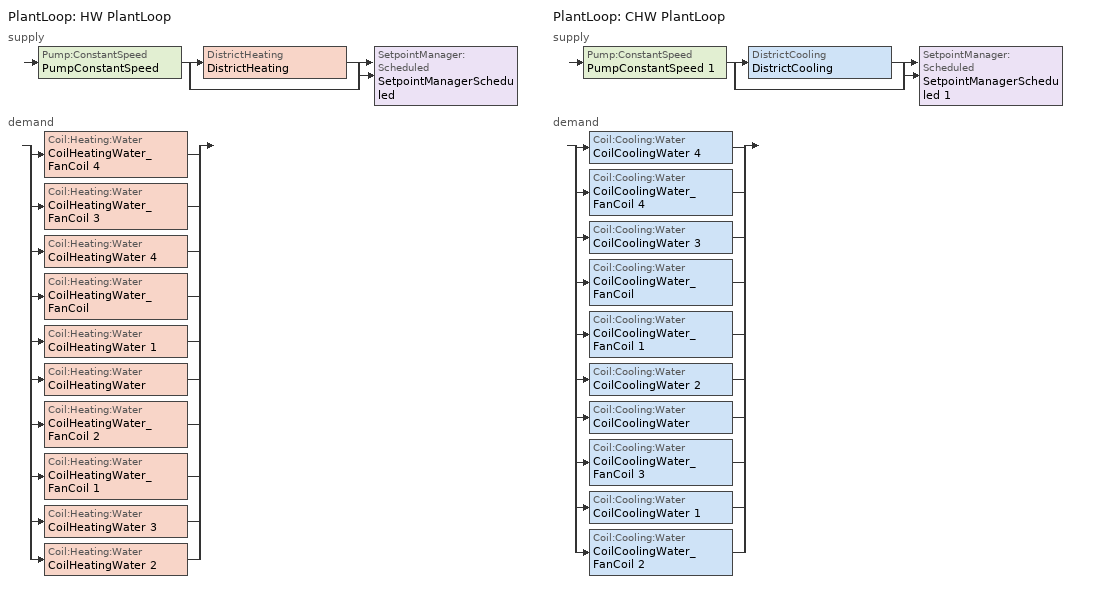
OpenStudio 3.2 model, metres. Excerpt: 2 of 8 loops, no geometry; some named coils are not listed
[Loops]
PlantLoop 'HW PlantLoop'
 supply: Pump:ConstantSpeed 'PumpConstantSpeed' > split
  | DistrictHeating 'DistrictHeating'
  | bypass
  join > SetpointManager:Scheduled 'SetpointManagerScheduled'
 demand: split
  | Coil:Heating:Water 'CoilHeatingWater_FanCoil 4'
  | Coil:Heating:Water 'CoilHeatingWater_FanCoil 3'
  | Coil:Heating:Water 'CoilHeatingWater 4'
  | Coil:Heating:Water 'CoilHeatingWater_FanCoil'
  | Coil:Heating:Water 'CoilHeatingWater 1'
  | Coil:Heating:Water 'CoilHeatingWater'
  | Coil:Heating:Water 'CoilHeatingWater_FanCoil 2'
  | Coil:Heating:Water 'CoilHeatingWater_FanCoil 1'
  | Coil:Heating:Water 'CoilHeatingWater 3'
  | Coil:Heating:Water 'CoilHeatingWater 2'
PlantLoop 'CHW PlantLoop'
 supply: Pump:ConstantSpeed 'PumpConstantSpeed 1' > split
  | DistrictCooling 'DistrictCooling'
  | bypass
  join > SetpointManager:Scheduled 'SetpointManagerScheduled 1'
 demand: split
  | Coil:Cooling:Water 'CoilCoolingWater 4'
  | Coil:Cooling:Water 'CoilCoolingWater_FanCoil 4'
  | Coil:Cooling:Water 'CoilCoolingWater 3'
  | Coil:Cooling:Water 'CoilCoolingWater_FanCoil'
  | Coil:Cooling:Water 'CoilCoolingWater_FanCoil 1'
  | Coil:Cooling:Water 'CoilCoolingWater 2'
  | Coil:Cooling:Water 'CoilCoolingWater'
  | Coil:Cooling:Water 'CoilCoolingWater_FanCoil 3'
  | Coil:Cooling:Water 'CoilCoolingWater 1'
  | Coil:Cooling:Water 'CoilCoolingWater_FanCoil 2'
[PlantLoop] Glycol Concentration=0; Plant Loop Volume {m3}=Autocalculate; Load Distribution Scheme=Optimal
HW PlantLoop; CHW PlantLoop
[Sizing:Plant] Sizing Option=NonCoincident; Zone Timesteps in Averaging Window=1; Coincident Sizing Factor Mode=None
Name | Loop Type | Design Loop Exit Temperature {C} | Loop Design Temperature Difference {deltaC}
HW PlantLoop | Heating | 50 | 10
CHW PlantLoop | Cooling | 7 | 6
[SetpointManager:Scheduled] Control Variable=Temperature
Name | Schedule
SetpointManagerScheduled | Schedule Constant 1
SetpointManagerScheduled 1 | Schedule Constant 2
[Pump:ConstantSpeed] Rated Flow Rate {m3/s}=autosize; Rated Power Consumption {W}=autosize; Motor Efficiency=0.855; Fraction of Motor Inefficiencies to Fluid Stream=0; Pump Control Type=Intermittent; Design Power Sizing Method=PowerPerFlowPerPressure; Design Electric Power per Unit Flow Rate {W/(m3/s)}=348701.1; Design Shaft Power per Unit Flow Rate per Unit Head {W-s/m3-Pa}=1.28205
Name | Rated Pump Head {Pa}
PumpConstantSpeed | 125444
PumpConstantSpeed 1 | 234162
[Coil:Heating:Water] Availability Schedule=Always On Discrete
CoilHeatingWater_FanCoil; CoilHeatingWater_FanCoil 1; CoilHeatingWater_FanCoil 2; CoilHeatingWater_FanCoil 3; CoilHeatingWater_FanCoil 4
[Coil:Cooling:Water] Availability Schedule=Always On Discrete
CoilCoolingWater_FanCoil; CoilCoolingWater_FanCoil 1; CoilCoolingWater_FanCoil 2; CoilCoolingWater_FanCoil 3; CoilCoolingWater_FanCoil 4
[Fan:OnOff] Availability Schedule=Always On Discrete; Fan Total Efficiency=0.39975; Pressure Rise {Pa}=270.9; Maximum Flow Rate {m3/s}=autosize; Motor Efficiency=0.615; Motor In Airstream Fraction=1
Name | Fan Power Ratio Function of Speed Ratio Curve | Fan Efficiency Ratio Function of Speed Ratio Curve
FanOnOff | Fan On Off Power Curve | Fan On Off Efficiency Curve
FanOnOff 1 | Fan On Off Power Curve 1 | Fan On Off Efficiency Curve 1
FanOnOff 2 | Fan On Off Power Curve 2 | Fan On Off Efficiency Curve 2
FanOnOff 3 | Fan On Off Power Curve 3 | Fan On Off Efficiency Curve 3
FanOnOff 4 | Fan On Off Power Curve 4 | Fan On Off Efficiency Curve 4
[ZoneHVAC:FourPipeFanCoil] Availability Schedule=Always On Discrete; Capacity Control Method=CyclingFan; Maximum Supply Air Flow Rate {m3/s}=autosize; Maximum Outdoor Air Flow Rate {m3/s}=1e-06; Maximum Cold Water Flow Rate {m3/s}=autosize; Maximum Hot Water Flow Rate {m3/s}=autosize; Minimum Supply Air Temperature in Cooling Mode {C}=autosize; Maximum Supply Air Temperature in Heating Mode {C}=autosize
Name | Supply Air Fan | Cooling Coil | Heating Coil
ZoneHVACFourPipeFanCoil | FanOnOff | CoilCoolingWater_FanCoil | CoilHeatingWater_FanCoil
ZoneHVACFourPipeFanCoil 1 | FanOnOff 1 | CoilCoolingWater_FanCoil 1 | CoilHeatingWater_FanCoil 1
ZoneHVACFourPipeFanCoil 2 | FanOnOff 2 | CoilCoolingWater_FanCoil 2 | CoilHeatingWater_FanCoil 2
ZoneHVACFourPipeFanCoil 3 | FanOnOff 3 | CoilCoolingWater_FanCoil 3 | CoilHeatingWater_FanCoil 3
ZoneHVACFourPipeFanCoil 4 | FanOnOff 4 | CoilCoolingWater_FanCoil 4 | CoilHeatingWater_FanCoil 4
[DistrictHeating]
DistrictHeating: Nominal Capacity {W}=autosize
[DistrictCooling]
DistrictCooling: Nominal Capacity {W}=autosize
[Schedule:Constant]
Name | Value
Always On Discrete | 1
Schedule Constant 1 | 50
Schedule Constant 2 | 7
[Curve:Exponent] Coefficient1 Constant=1; Coefficient2 Constant=0; Coefficient3 Constant=0; Minimum Value of x=0; Maximum Value of x=1
Fan On Off Power Curve; Fan On Off Power Curve 1; Fan On Off Power Curve 2; Fan On Off Power Curve 3; Fan On Off Power Curve 4
[Curve:Cubic] Coefficient1 Constant=1; Coefficient2 x=0; Coefficient3 x**2=0; Coefficient4 x**3=0; Minimum Value of x=0; Maximum Value of x=1
Fan On Off Efficiency Curve; Fan On Off Efficiency Curve 1; Fan On Off Efficiency Curve 2; Fan On Off Efficiency Curve 3; Fan On Off Efficiency Curve 4
